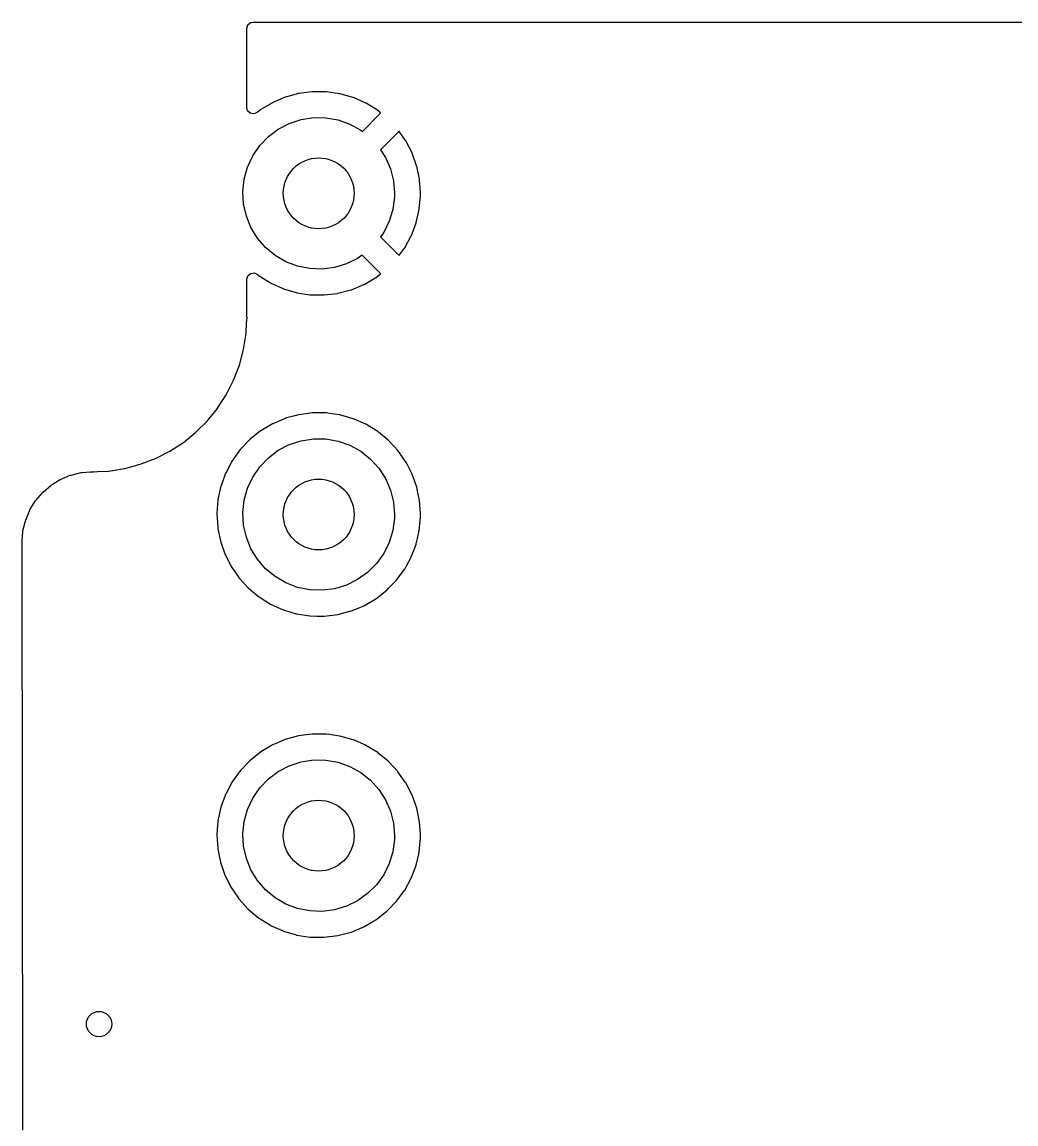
# Model space of a CAD drawing. Extents: x 108 to 192, y -154 to -46.
# Drawn here: x 108.46 to 128.11, y -68.02 to -46.23 of the extents above; entities that cross this region are included whole.
import ezdxf

# ---------------------------------------------------------------- set-up
doc = ezdxf.new("R2010")
doc.units = 0
doc.layers.add('BLACK', color=7, linetype='CONTINUOUS')

msp = doc.modelspace()

# ---------------------------------------------------------------- linework, layer by layer
at = {"layer": 'BLACK', "linetype": 'CONTINUOUS'}
for p, q in [((112.903, -46.3545), (112.924, -46.2864)), ((112.903, -47.9193), (112.903, -46.3545)), ((112.924, -46.2864), (112.977, -46.2399)), ((112.977, -46.2399), (113.029, -46.2285)), ((113.029, -46.2285), (138.617, -46.2285)), ((113.668, -47.7131), (113.66, -47.7159)), ((113.924, -47.6431), (113.668, -47.7131)), ((113.932, -47.6415), (113.924, -47.6431)), ((114.195, -47.6068), (113.932, -47.6415)), ((114.204, -47.6063), (114.195, -47.6068)), ((114.469, -47.6077), (114.204, -47.6063)), ((114.478, -47.6083), (114.469, -47.6077)), ((114.74, -47.6457), (114.478, -47.6083)), ((114.749, -47.6475), (114.74, -47.6457)), ((115.004, -47.7201), (114.749, -47.6475)), ((112.921, -47.9832), (112.903, -47.9193)), ((113.409, -47.8239), (113.181, -47.9601)), ((113.416, -47.82), (113.409, -47.8239)), ((113.66, -47.7159), (113.416, -47.82)), ((115.012, -47.723), (115.004, -47.7201)), ((115.255, -47.8296), (115.012, -47.723)), ((115.262, -47.8336), (115.255, -47.8296)), ((115.488, -47.9722), (115.262, -47.8336)), ((112.973, -48.0318), (112.921, -47.9832)), ((113.043, -48.0446), (112.973, -48.0318)), ((113.108, -48.0176), (113.043, -48.0446)), ((113.174, -47.965), (113.108, -48.0176)), ((113.181, -47.9601), (113.174, -47.965)), ((113.978, -48.1558), (114.221, -48.1187)), ((114.221, -48.1187), (114.467, -48.1217)), ((114.467, -48.1217), (114.709, -48.1648)), ((115.19, -48.3921), (115.543, -48.0392)), ((115.495, -47.9771), (115.488, -47.9722)), ((115.542, -48.0158), (115.495, -47.9771)), ((115.55, -48.026), (115.542, -48.0158)), ((115.543, -48.0392), (115.549, -48.0275)), ((115.549, -48.0275), (115.55, -48.026)), ((113.33, -48.4933), (113.527, -48.3457)), ((113.527, -48.3457), (113.745, -48.2322)), ((113.745, -48.2322), (113.978, -48.1558)), ((114.709, -48.1648), (114.941, -48.2468)), ((114.941, -48.2468), (115.156, -48.3656)), ((115.156, -48.3656), (115.19, -48.3921)), ((113.16, -48.671), (113.33, -48.4933)), ((115.902, -48.3981), (115.548, -48.752)), ((115.916, -48.391), (115.902, -48.3981)), ((115.926, -48.3994), (115.916, -48.391)), ((116.045, -48.5689), (115.926, -48.3994)), ((116.05, -48.5762), (116.045, -48.5689)), ((116.171, -48.8119), (116.05, -48.5762)), ((113.022, -48.8741), (113.16, -48.671)), ((115.548, -48.752), (115.648, -48.9062)), ((112.918, -49.0971), (113.022, -48.8741)), ((115.648, -48.9062), (115.746, -49.1316)), ((116.175, -48.8197), (116.171, -48.8119)), ((116.263, -49.0697), (116.175, -48.8197)), ((112.853, -49.3339), (112.918, -49.0971)), ((115.746, -49.1316), (115.806, -49.37)), ((116.265, -49.0779), (116.263, -49.0697)), ((116.319, -49.3376), (116.265, -49.0779)), ((112.826, -49.5784), (112.853, -49.3339)), ((115.806, -49.37), (115.826, -49.615)), ((116.32, -49.3461), (116.319, -49.3376)), ((116.338, -49.5982), (116.32, -49.3461)), ((112.841, -49.8238), (112.826, -49.5784)), ((115.826, -49.615), (115.824, -49.6883)), ((116.314, -49.9256), (116.338, -49.6596)), ((116.339, -49.6125), (116.338, -49.5982)), ((116.338, -49.6547), (116.339, -49.6175)), ((116.338, -49.6596), (116.338, -49.6547)), ((116.339, -49.6175), (116.339, -49.6125)), ((112.895, -50.0636), (112.841, -49.8238)), ((115.824, -49.6883), (115.792, -49.932)), ((112.987, -50.2913), (112.895, -50.0636)), ((115.792, -49.932), (115.721, -50.1672)), ((116.254, -50.1925), (116.313, -49.934)), ((116.313, -49.934), (116.314, -49.9256)), ((113.116, -50.5009), (112.987, -50.2913)), ((115.721, -50.1672), (115.612, -50.3876)), ((116.158, -50.4488), (116.251, -50.2007)), ((116.251, -50.2007), (116.254, -50.1925)), ((113.277, -50.6867), (113.116, -50.5009)), ((115.612, -50.3876), (115.547, -50.4772)), ((115.547, -50.4772), (115.902, -50.8315)), ((116.027, -50.6897), (116.154, -50.4566)), ((116.154, -50.4566), (116.158, -50.4488)), ((113.466, -50.8437), (113.277, -50.6867)), ((115.925, -50.8295), (116.023, -50.6969)), ((116.023, -50.6969), (116.027, -50.6897)), ((113.678, -50.9677), (113.466, -50.8437)), ((113.908, -51.0554), (113.678, -50.9677)), ((115.094, -50.9034), (114.873, -51.0116)), ((115.188, -50.8363), (115.094, -50.9034)), ((115.543, -51.1908), (115.188, -50.8363)), ((115.902, -50.8315), (115.914, -50.8382)), ((115.914, -50.8382), (115.925, -50.8295)), ((112.924, -51.2445), (112.977, -51.1981)), ((112.977, -51.1981), (113.047, -51.188)), ((113.047, -51.188), (113.11, -51.216)), ((114.148, -51.1044), (113.908, -51.0554)), ((114.394, -51.1135), (114.148, -51.1044)), ((114.638, -51.0822), (114.394, -51.1135)), ((114.873, -51.0116), (114.638, -51.0822)), ((115.549, -51.2024), (115.543, -51.1908)), ((112.903, -51.3127), (112.924, -51.2445)), ((112.903, -52.0245), (112.903, -51.3127)), ((113.11, -51.216), (113.14, -51.2405)), ((113.14, -51.2405), (113.147, -51.2456)), ((113.147, -51.2456), (113.371, -51.3865)), ((113.371, -51.3865), (113.379, -51.3906)), ((113.379, -51.3906), (113.621, -51.4997)), ((115.217, -51.4194), (115.225, -51.4156)), ((115.225, -51.4156), (115.454, -51.2818)), ((115.454, -51.2818), (115.461, -51.277)), ((115.461, -51.277), (115.541, -51.2143)), ((115.541, -51.2143), (115.548, -51.2047)), ((115.548, -51.2047), (115.549, -51.2024)), ((113.621, -51.4997), (113.629, -51.5027)), ((113.629, -51.5027), (113.883, -51.578)), ((113.883, -51.578), (113.891, -51.5799)), ((113.891, -51.5799), (114.153, -51.62)), ((114.153, -51.62), (114.162, -51.6207)), ((114.162, -51.6207), (114.427, -51.6249)), ((114.427, -51.6249), (114.436, -51.6244)), ((114.436, -51.6244), (114.699, -51.5926)), ((114.699, -51.5926), (114.707, -51.591)), ((114.707, -51.591), (114.964, -51.5237)), ((114.964, -51.5237), (114.972, -51.5209)), ((114.972, -51.5209), (115.217, -51.4194)), ((112.905, -52.0424), (112.903, -52.0245)), ((112.909, -52.07), (112.905, -52.0424)), ((112.909, -52.0826), (112.909, -52.07)), ((112.894, -52.3352), (112.906, -52.1031)), ((112.906, -52.1031), (112.908, -52.0888)), ((112.908, -52.0873), (112.909, -52.0826)), ((112.908, -52.0888), (112.908, -52.0873)), ((112.841, -52.7047), (112.891, -52.3891)), ((112.891, -52.3891), (112.894, -52.3352)), ((112.758, -53.0133), (112.841, -52.7047)), ((112.644, -53.3116), (112.758, -53.0133)), ((112.499, -53.5963), (112.644, -53.3116)), ((112.325, -53.8643), (112.499, -53.5963)), ((112.147, -54.0841), (112.323, -53.8669)), ((112.323, -53.8669), (112.325, -53.8643)), ((113.851, -54.0126), (113.664, -54.0638)), ((113.924, -53.9927), (113.851, -54.0126)), ((113.928, -53.9915), (113.924, -53.9927)), ((113.924, -53.9927), (113.924, -53.9927)), ((114.076, -53.972), (113.928, -53.9915)), ((114.195, -53.9563), (114.076, -53.972)), ((114.2, -53.9558), (114.195, -53.9563)), ((114.195, -53.9563), (114.195, -53.9563)), ((114.204, -53.9558), (114.2, -53.9558)), ((114.33, -53.9565), (114.204, -53.9558)), ((114.204, -53.9558), (114.204, -53.9558)), ((114.473, -53.9572), (114.33, -53.9565)), ((114.54, -53.9667), (114.473, -53.9572)), ((114.74, -53.9952), (114.54, -53.9667)), ((114.745, -53.9958), (114.74, -53.9952)), ((114.74, -53.9952), (114.74, -53.9952)), ((115.008, -54.0708), (114.745, -53.9958)), ((111.898, -54.3386), (112.124, -54.1126)), ((112.124, -54.1126), (112.147, -54.0841)), ((113.392, -54.1831), (113.181, -54.3097)), ((113.412, -54.1712), (113.392, -54.1831)), ((113.416, -54.1695), (113.412, -54.1712)), ((113.66, -54.0655), (113.416, -54.1695)), ((113.416, -54.1695), (113.416, -54.1695)), ((113.664, -54.0638), (113.66, -54.0655)), ((115.012, -54.0725), (115.008, -54.0708)), ((115.255, -54.1792), (115.012, -54.0725)), ((115.012, -54.0725), (115.012, -54.0725)), ((115.259, -54.1809), (115.255, -54.1792)), ((115.492, -54.324), (115.259, -54.1809)), ((111.649, -54.5397), (111.898, -54.3386)), ((113.177, -54.3119), (112.963, -54.4831)), ((113.181, -54.3097), (113.177, -54.3119)), ((113.181, -54.3097), (113.181, -54.3097)), ((115.51, -54.3386), (115.492, -54.324)), ((115.701, -54.4947), (115.51, -54.3386)), ((111.381, -54.7137), (111.649, -54.5397)), ((112.775, -54.6817), (112.615, -54.9041)), ((112.963, -54.4831), (112.775, -54.6817)), ((113.527, -54.6957), (113.745, -54.5822)), ((113.745, -54.5822), (113.978, -54.5058)), ((113.978, -54.5058), (114.221, -54.4687)), ((114.221, -54.4687), (114.467, -54.4717)), ((114.467, -54.4717), (114.709, -54.5148)), ((114.709, -54.5148), (114.941, -54.5968)), ((114.941, -54.5968), (115.156, -54.7156)), ((115.704, -54.4974), (115.701, -54.4947)), ((115.701, -54.4947), (115.701, -54.4947)), ((115.707, -54.5006), (115.704, -54.4974)), ((115.82, -54.6226), (115.707, -54.5006)), ((115.707, -54.5006), (115.707, -54.5006)), ((115.891, -54.6981), (115.82, -54.6226)), ((110.798, -54.9733), (111.097, -54.8588)), ((111.097, -54.8588), (111.381, -54.7137)), ((113.16, -55.021), (113.33, -54.8433)), ((113.33, -54.8433), (113.527, -54.6957)), ((115.156, -54.7156), (115.349, -54.868)), ((115.349, -54.868), (115.514, -55.0498)), ((115.957, -54.792), (115.891, -54.6981)), ((116.038, -54.9079), (115.957, -54.792)), ((109.872, -55.1218), (109.954, -55.1175)), ((109.954, -55.1175), (110.171, -55.1061)), ((110.171, -55.1061), (110.174, -55.106)), ((110.171, -55.1061), (110.171, -55.1061)), ((110.174, -55.106), (110.253, -55.0935)), ((110.253, -55.0935), (110.486, -55.0565)), ((110.486, -55.0565), (110.49, -55.056)), ((110.486, -55.0565), (110.486, -55.0565)), ((110.49, -55.056), (110.798, -54.9733)), ((112.615, -54.9041), (112.487, -55.1462)), ((113.022, -55.2241), (113.16, -55.021)), ((115.514, -55.0498), (115.648, -55.2562)), ((116.048, -54.9221), (116.038, -54.9079)), ((116.05, -54.9259), (116.048, -54.9221)), ((116.059, -54.9443), (116.05, -54.9259)), ((116.05, -54.9259), (116.05, -54.9259)), ((116.174, -55.1655), (116.059, -54.9443)), ((109.043, -55.38), (109.213, -55.2759)), ((109.213, -55.2759), (109.23, -55.2669)), ((109.23, -55.2669), (109.414, -55.1906)), ((109.414, -55.1906), (109.433, -55.1845)), ((109.433, -55.1845), (109.627, -55.138)), ((109.627, -55.138), (109.646, -55.1349)), ((109.646, -55.1349), (109.81, -55.122)), ((109.81, -55.122), (109.833, -55.123)), ((109.833, -55.123), (109.833, -55.1223)), ((109.833, -55.1223), (109.838, -55.1228)), ((109.838, -55.1228), (109.842, -55.1236)), ((109.842, -55.1236), (109.848, -55.1236)), ((109.848, -55.1236), (109.849, -55.1237)), ((109.849, -55.1237), (109.849, -55.1237)), ((109.849, -55.1237), (109.855, -55.1237)), ((109.855, -55.1237), (109.86, -55.123)), ((109.86, -55.123), (109.861, -55.1229)), ((109.86, -55.123), (109.86, -55.123)), ((109.861, -55.1229), (109.872, -55.1218)), ((112.485, -55.1502), (112.394, -55.3993)), ((112.487, -55.1462), (112.485, -55.1502)), ((112.485, -55.1502), (112.485, -55.1502)), ((112.918, -55.4471), (113.022, -55.2241)), ((115.648, -55.2562), (115.746, -55.4816)), ((116.265, -55.4236), (116.174, -55.1655)), ((108.732, -55.6866), (108.861, -55.5351)), ((108.861, -55.5351), (108.875, -55.5211)), ((108.875, -55.5211), (109.027, -55.3916)), ((109.027, -55.3916), (109.043, -55.38)), ((112.393, -55.4033), (112.334, -55.6709)), ((112.394, -55.3993), (112.393, -55.4033)), ((112.853, -55.6839), (112.918, -55.4471)), ((115.746, -55.4816), (115.806, -55.72)), ((116.288, -55.5351), (116.265, -55.4236)), ((116.319, -55.6866), (116.288, -55.5351)), ((108.616, -55.8725), (108.72, -55.7026)), ((108.72, -55.7026), (108.732, -55.6866)), ((112.334, -55.6709), (112.313, -55.9439)), ((112.826, -55.9284), (112.853, -55.6839)), ((115.806, -55.72), (115.826, -55.965)), ((116.321, -55.6918), (116.319, -55.6866)), ((116.338, -55.9439), (116.321, -55.6918)), ((108.531, -56.0743), (108.585, -55.9439)), ((108.585, -55.9439), (108.607, -55.8902)), ((108.607, -55.8902), (108.616, -55.8725)), ((112.313, -55.9439), (112.329, -56.2173)), ((112.841, -56.1738), (112.826, -55.9284)), ((115.826, -55.965), (115.824, -56.0383)), ((116.339, -55.965), (116.338, -55.9439)), ((116.339, -56.0072), (116.339, -55.965)), ((108.478, -56.2869), (108.525, -56.0931)), ((108.525, -56.0931), (108.531, -56.0743)), ((112.895, -56.4136), (112.841, -56.1738)), ((115.824, -56.0383), (115.792, -56.282)), ((116.314, -56.2799), (116.331, -56.0931)), ((116.331, -56.0931), (116.339, -56.0096)), ((116.339, -56.0096), (116.339, -56.0072)), ((116.339, -56.0096), (116.339, -56.0096)), ((108.461, -56.4775), (108.475, -56.3064)), ((108.475, -56.3064), (108.478, -56.2869)), ((112.329, -56.2173), (112.33, -56.2215)), ((112.33, -56.2215), (112.33, -56.2215)), ((112.33, -56.2215), (112.34, -56.2757)), ((112.34, -56.2757), (112.381, -56.4861)), ((112.987, -56.6413), (112.895, -56.4136)), ((115.792, -56.282), (115.721, -56.5172)), ((116.278, -56.4384), (116.313, -56.2841)), ((116.313, -56.2841), (116.314, -56.2799)), ((116.313, -56.2841), (116.313, -56.2841)), ((108.459, -56.568), (108.46, -56.5469)), ((108.466, -62.2939), (108.459, -56.568)), ((108.46, -56.5469), (108.463, -56.5324)), ((108.462, -56.5053), (108.461, -56.4775)), ((108.464, -56.515), (108.462, -56.5053)), ((108.463, -56.5323), (108.464, -56.5276)), ((108.463, -56.5324), (108.463, -56.5323)), ((108.464, -56.5276), (108.464, -56.515)), ((112.381, -56.4861), (112.383, -56.4901)), ((112.383, -56.4901), (112.383, -56.4901)), ((112.383, -56.4901), (112.469, -56.7411)), ((113.116, -56.8509), (112.987, -56.6413)), ((115.721, -56.5172), (115.612, -56.7376)), ((116.205, -56.675), (116.252, -56.5509)), ((116.252, -56.5509), (116.253, -56.5469)), ((116.252, -56.5509), (116.252, -56.5509)), ((116.253, -56.5469), (116.278, -56.4384)), ((112.469, -56.7411), (112.47, -56.7451)), ((112.47, -56.7451), (112.593, -56.9898)), ((113.277, -57.0367), (113.116, -56.8509)), ((115.612, -56.7376), (115.468, -56.9372)), ((116.053, -56.9933), (116.154, -56.8068)), ((116.154, -56.8068), (116.156, -56.8031)), ((116.154, -56.8068), (116.154, -56.8068)), ((116.156, -56.8031), (116.205, -56.675)), ((112.593, -56.9898), (112.596, -56.9933)), ((112.596, -56.9933), (112.596, -56.9933)), ((112.596, -56.9933), (112.746, -57.212)), ((113.466, -57.1937), (113.277, -57.0367)), ((115.468, -56.9372), (115.294, -57.1107)), ((115.866, -57.261), (116.023, -57.0472)), ((116.023, -57.0472), (116.026, -57.0437)), ((116.026, -57.0437), (116.053, -56.9933)), ((112.746, -57.212), (112.748, -57.2155)), ((112.748, -57.2155), (112.933, -57.418)), ((113.678, -57.3177), (113.466, -57.1937)), ((115.094, -57.2534), (114.873, -57.3616)), ((115.294, -57.1107), (115.094, -57.2534)), ((115.715, -57.418), (115.861, -57.2675)), ((115.861, -57.2675), (115.864, -57.2644)), ((115.864, -57.2644), (115.866, -57.261)), ((115.866, -57.261), (115.866, -57.261)), ((112.933, -57.418), (113.143, -57.5937)), ((113.908, -57.4054), (113.678, -57.3177)), ((114.148, -57.4544), (113.908, -57.4054)), ((114.394, -57.4635), (114.148, -57.4544)), ((114.638, -57.4322), (114.394, -57.4635)), ((114.873, -57.3616), (114.638, -57.4322)), ((115.458, -57.6301), (115.673, -57.4611)), ((115.673, -57.4611), (115.715, -57.418)), ((113.143, -57.5937), (113.146, -57.596)), ((113.146, -57.596), (113.371, -57.737)), ((115.221, -57.7682), (115.458, -57.6301)), ((113.371, -57.737), (113.371, -57.737)), ((113.371, -57.737), (113.375, -57.7392)), ((113.375, -57.7392), (113.443, -57.7699)), ((113.443, -57.7699), (113.62, -57.8502)), ((113.62, -57.8502), (113.62, -57.8502)), ((113.62, -57.8502), (113.624, -57.8519)), ((113.624, -57.8519), (113.628, -57.8531)), ((113.628, -57.8531), (113.628, -57.8531)), ((113.628, -57.8531), (113.883, -57.9285)), ((113.883, -57.9285), (113.883, -57.9285)), ((113.883, -57.9285), (113.887, -57.9297)), ((113.887, -57.9297), (113.891, -57.9304)), ((113.891, -57.9304), (113.891, -57.9304)), ((113.891, -57.9304), (114.153, -57.9705)), ((114.431, -57.9754), (114.703, -57.9425)), ((114.703, -57.9425), (114.968, -57.873)), ((114.968, -57.873), (114.972, -57.8714)), ((114.972, -57.8714), (115.095, -57.8206)), ((114.972, -57.8714), (114.972, -57.8714)), ((115.095, -57.8206), (115.221, -57.7682)), ((114.153, -57.9705), (114.153, -57.9705)), ((114.153, -57.9705), (114.158, -57.9711)), ((114.158, -57.9711), (114.297, -57.9733)), ((114.297, -57.9733), (114.427, -57.9754)), ((114.427, -57.9754), (114.427, -57.9754)), ((114.427, -57.9754), (114.431, -57.9754)), ((113.924, -60.3427), (113.851, -60.3626)), ((113.928, -60.3415), (113.924, -60.3427)), ((113.924, -60.3427), (113.924, -60.3427)), ((114.076, -60.322), (113.928, -60.3415)), ((114.195, -60.3063), (114.076, -60.322)), ((114.2, -60.3058), (114.195, -60.3063)), ((114.195, -60.3063), (114.195, -60.3063)), ((114.204, -60.3058), (114.2, -60.3058)), ((114.33, -60.3065), (114.204, -60.3058)), ((114.204, -60.3058), (114.204, -60.3058)), ((114.473, -60.3072), (114.33, -60.3065)), ((114.54, -60.3167), (114.473, -60.3072)), ((114.74, -60.3452), (114.54, -60.3167)), ((114.745, -60.3458), (114.74, -60.3452)), ((114.74, -60.3452), (114.74, -60.3452)), ((115.008, -60.4208), (114.745, -60.3458)), ((113.392, -60.5331), (113.181, -60.6597)), ((113.412, -60.5212), (113.392, -60.5331)), ((113.416, -60.5195), (113.412, -60.5212)), ((113.66, -60.4155), (113.416, -60.5195)), ((113.416, -60.5195), (113.416, -60.5195)), ((113.664, -60.4138), (113.66, -60.4155)), ((113.851, -60.3626), (113.664, -60.4138)), ((115.012, -60.4225), (115.008, -60.4208)), ((115.255, -60.5292), (115.012, -60.4225)), ((115.012, -60.4225), (115.012, -60.4225)), ((115.259, -60.5309), (115.255, -60.5292)), ((115.492, -60.674), (115.259, -60.5309)), ((113.177, -60.6619), (112.963, -60.8331)), ((113.181, -60.6597), (113.177, -60.6619)), ((113.181, -60.6597), (113.181, -60.6597)), ((115.496, -60.6767), (115.492, -60.674)), ((115.701, -60.8447), (115.496, -60.6767)), ((112.963, -60.8331), (112.775, -61.0317)), ((113.527, -61.0457), (113.745, -60.9322)), ((113.745, -60.9322), (113.978, -60.8558)), ((113.978, -60.8558), (114.221, -60.8187)), ((114.221, -60.8187), (114.467, -60.8217)), ((114.467, -60.8217), (114.709, -60.8648)), ((114.709, -60.8648), (114.941, -60.9468)), ((114.941, -60.9468), (115.156, -61.0656)), ((115.704, -60.8474), (115.701, -60.8447)), ((115.701, -60.8447), (115.701, -60.8447)), ((115.891, -61.0481), (115.704, -60.8474)), ((112.775, -61.0317), (112.615, -61.2541)), ((113.16, -61.371), (113.33, -61.1933)), ((113.33, -61.1933), (113.527, -61.0457)), ((115.156, -61.0656), (115.349, -61.218)), ((115.349, -61.218), (115.514, -61.3998)), ((115.893, -61.0516), (115.891, -61.0481)), ((116.038, -61.2579), (115.893, -61.0516)), ((112.615, -61.2541), (112.487, -61.4962)), ((113.022, -61.5741), (113.16, -61.371)), ((115.514, -61.3998), (115.648, -61.6062)), ((116.048, -61.2721), (116.038, -61.2579)), ((116.174, -61.5155), (116.048, -61.2721)), ((112.478, -61.5195), (112.393, -61.7533)), ((112.485, -61.5002), (112.478, -61.5195)), ((112.487, -61.4962), (112.485, -61.5002)), ((112.485, -61.5002), (112.485, -61.5002)), ((112.918, -61.7971), (113.022, -61.5741)), ((115.648, -61.6062), (115.746, -61.8316)), ((116.265, -61.7736), (116.174, -61.5155)), ((112.393, -61.7533), (112.334, -62.0209)), ((112.853, -62.0339), (112.918, -61.7971)), ((115.746, -61.8316), (115.806, -62.07)), ((116.321, -62.0418), (116.265, -61.7736)), ((112.334, -62.0209), (112.313, -62.2939)), ((112.826, -62.2784), (112.853, -62.0339)), ((115.806, -62.07), (115.826, -62.315)), ((116.321, -62.046), (116.321, -62.0418)), ((116.321, -62.0461), (116.321, -62.046)), ((116.337, -62.2896), (116.321, -62.0461)), ((108.474, -67.8039), (108.466, -62.2939)), ((112.313, -62.2939), (112.329, -62.5673)), ((112.841, -62.5238), (112.826, -62.2784)), ((116.338, -62.2939), (116.337, -62.2896)), ((116.339, -62.315), (116.338, -62.2939)), ((112.895, -62.7636), (112.841, -62.5238)), ((115.824, -62.3883), (115.792, -62.632)), ((115.826, -62.315), (115.824, -62.3883)), ((116.32, -62.5708), (116.339, -62.3596)), ((116.339, -62.3572), (116.339, -62.315)), ((116.339, -62.3596), (116.339, -62.3572)), ((116.339, -62.3596), (116.339, -62.3596)), ((112.329, -62.5673), (112.33, -62.5715)), ((112.33, -62.5715), (112.33, -62.5715)), ((112.33, -62.5715), (112.351, -62.6795)), ((112.351, -62.6795), (112.381, -62.8361)), ((115.792, -62.632), (115.721, -62.8672)), ((116.253, -62.8969), (116.303, -62.6794)), ((116.303, -62.6794), (116.313, -62.6341)), ((116.313, -62.6341), (116.314, -62.6299)), ((116.313, -62.6341), (116.313, -62.6341)), ((116.314, -62.6299), (116.32, -62.5708)), ((112.381, -62.8361), (112.383, -62.8401)), ((112.383, -62.8401), (112.383, -62.8401)), ((112.383, -62.8401), (112.437, -62.9975)), ((112.987, -62.9913), (112.895, -62.7636)), ((115.721, -62.8672), (115.612, -63.0876)), ((116.156, -63.1531), (116.238, -62.938)), ((116.238, -62.938), (116.252, -62.9009)), ((116.252, -62.9009), (116.253, -62.8969)), ((116.252, -62.9009), (116.252, -62.9009)), ((112.437, -62.9975), (112.47, -63.0951)), ((112.47, -63.0951), (112.593, -63.3398)), ((113.116, -63.2009), (112.987, -62.9913)), ((115.612, -63.0876), (115.468, -63.2872)), ((116.028, -63.39), (116.154, -63.1568)), ((116.154, -63.1568), (116.156, -63.1531)), ((116.154, -63.1568), (116.154, -63.1568)), ((112.593, -63.3398), (112.596, -63.3433)), ((112.596, -63.3433), (112.596, -63.3433)), ((112.596, -63.3433), (112.725, -63.5312)), ((113.277, -63.3867), (113.116, -63.2009)), ((113.466, -63.5437), (113.277, -63.3867)), ((115.468, -63.2872), (115.294, -63.4607)), ((115.866, -63.611), (116.023, -63.3972)), ((116.023, -63.3972), (116.026, -63.3937)), ((116.026, -63.3937), (116.028, -63.39)), ((112.725, -63.5312), (112.748, -63.5655)), ((112.748, -63.5655), (112.933, -63.768)), ((113.678, -63.6677), (113.466, -63.5437)), ((115.094, -63.6034), (114.873, -63.7116)), ((115.294, -63.4607), (115.094, -63.6034)), ((115.707, -63.7762), (115.861, -63.6175)), ((115.861, -63.6175), (115.864, -63.6144)), ((115.864, -63.6144), (115.866, -63.611)), ((115.866, -63.611), (115.866, -63.611)), ((112.933, -63.768), (113.143, -63.9437)), ((113.908, -63.7554), (113.678, -63.6677)), ((114.148, -63.8044), (113.908, -63.7554)), ((114.394, -63.8135), (114.148, -63.8044)), ((114.638, -63.7822), (114.394, -63.8135)), ((114.873, -63.7116), (114.638, -63.7822)), ((115.458, -63.9801), (115.673, -63.8111)), ((115.673, -63.8111), (115.707, -63.7762)), ((113.143, -63.9437), (113.146, -63.946)), ((113.146, -63.946), (113.371, -64.087)), ((115.221, -64.1182), (115.41, -64.008)), ((115.41, -64.008), (115.454, -63.9822)), ((115.454, -63.9822), (115.458, -63.9801)), ((115.454, -63.9822), (115.454, -63.9822)), ((113.371, -64.087), (113.371, -64.087)), ((113.371, -64.087), (113.375, -64.0892)), ((113.375, -64.0892), (113.499, -64.1456)), ((113.499, -64.1456), (113.62, -64.2002)), ((113.62, -64.2002), (113.62, -64.2002)), ((113.62, -64.2002), (113.624, -64.2019)), ((113.624, -64.2019), (113.628, -64.2031)), ((113.628, -64.2031), (113.628, -64.2031)), ((113.628, -64.2031), (113.883, -64.2785)), ((114.703, -64.2925), (114.968, -64.223)), ((114.968, -64.223), (114.972, -64.2214)), ((114.972, -64.2214), (115.188, -64.1318)), ((114.972, -64.2214), (114.972, -64.2214)), ((115.188, -64.1318), (115.221, -64.1182)), ((113.883, -64.2785), (113.883, -64.2785)), ((113.883, -64.2785), (113.887, -64.2797)), ((113.887, -64.2797), (113.891, -64.2804)), ((113.891, -64.2804), (113.891, -64.2804)), ((113.891, -64.2804), (114.153, -64.3205)), ((114.153, -64.3205), (114.153, -64.3205)), ((114.153, -64.3205), (114.158, -64.3211)), ((114.158, -64.3211), (114.297, -64.3233)), ((114.297, -64.3233), (114.427, -64.3254)), ((114.427, -64.3254), (114.427, -64.3254)), ((114.427, -64.3254), (114.431, -64.3254)), ((114.431, -64.3254), (114.703, -64.2925)), ((108.478, -70.7562), (108.474, -67.8039))]:
    msp.add_line(p, q, dxfattribs=at)
at = {"layer": 'BLACK'}
for centre, radius in [((114.326, -49.615), 0.7), ((114.326, -55.965), 0.7), ((114.326, -62.315), 0.7), ((109.982, -66.04), 0.25)]:
    msp.add_circle(centre, radius, dxfattribs=at)

doc.saveas('drawing.dxf')
